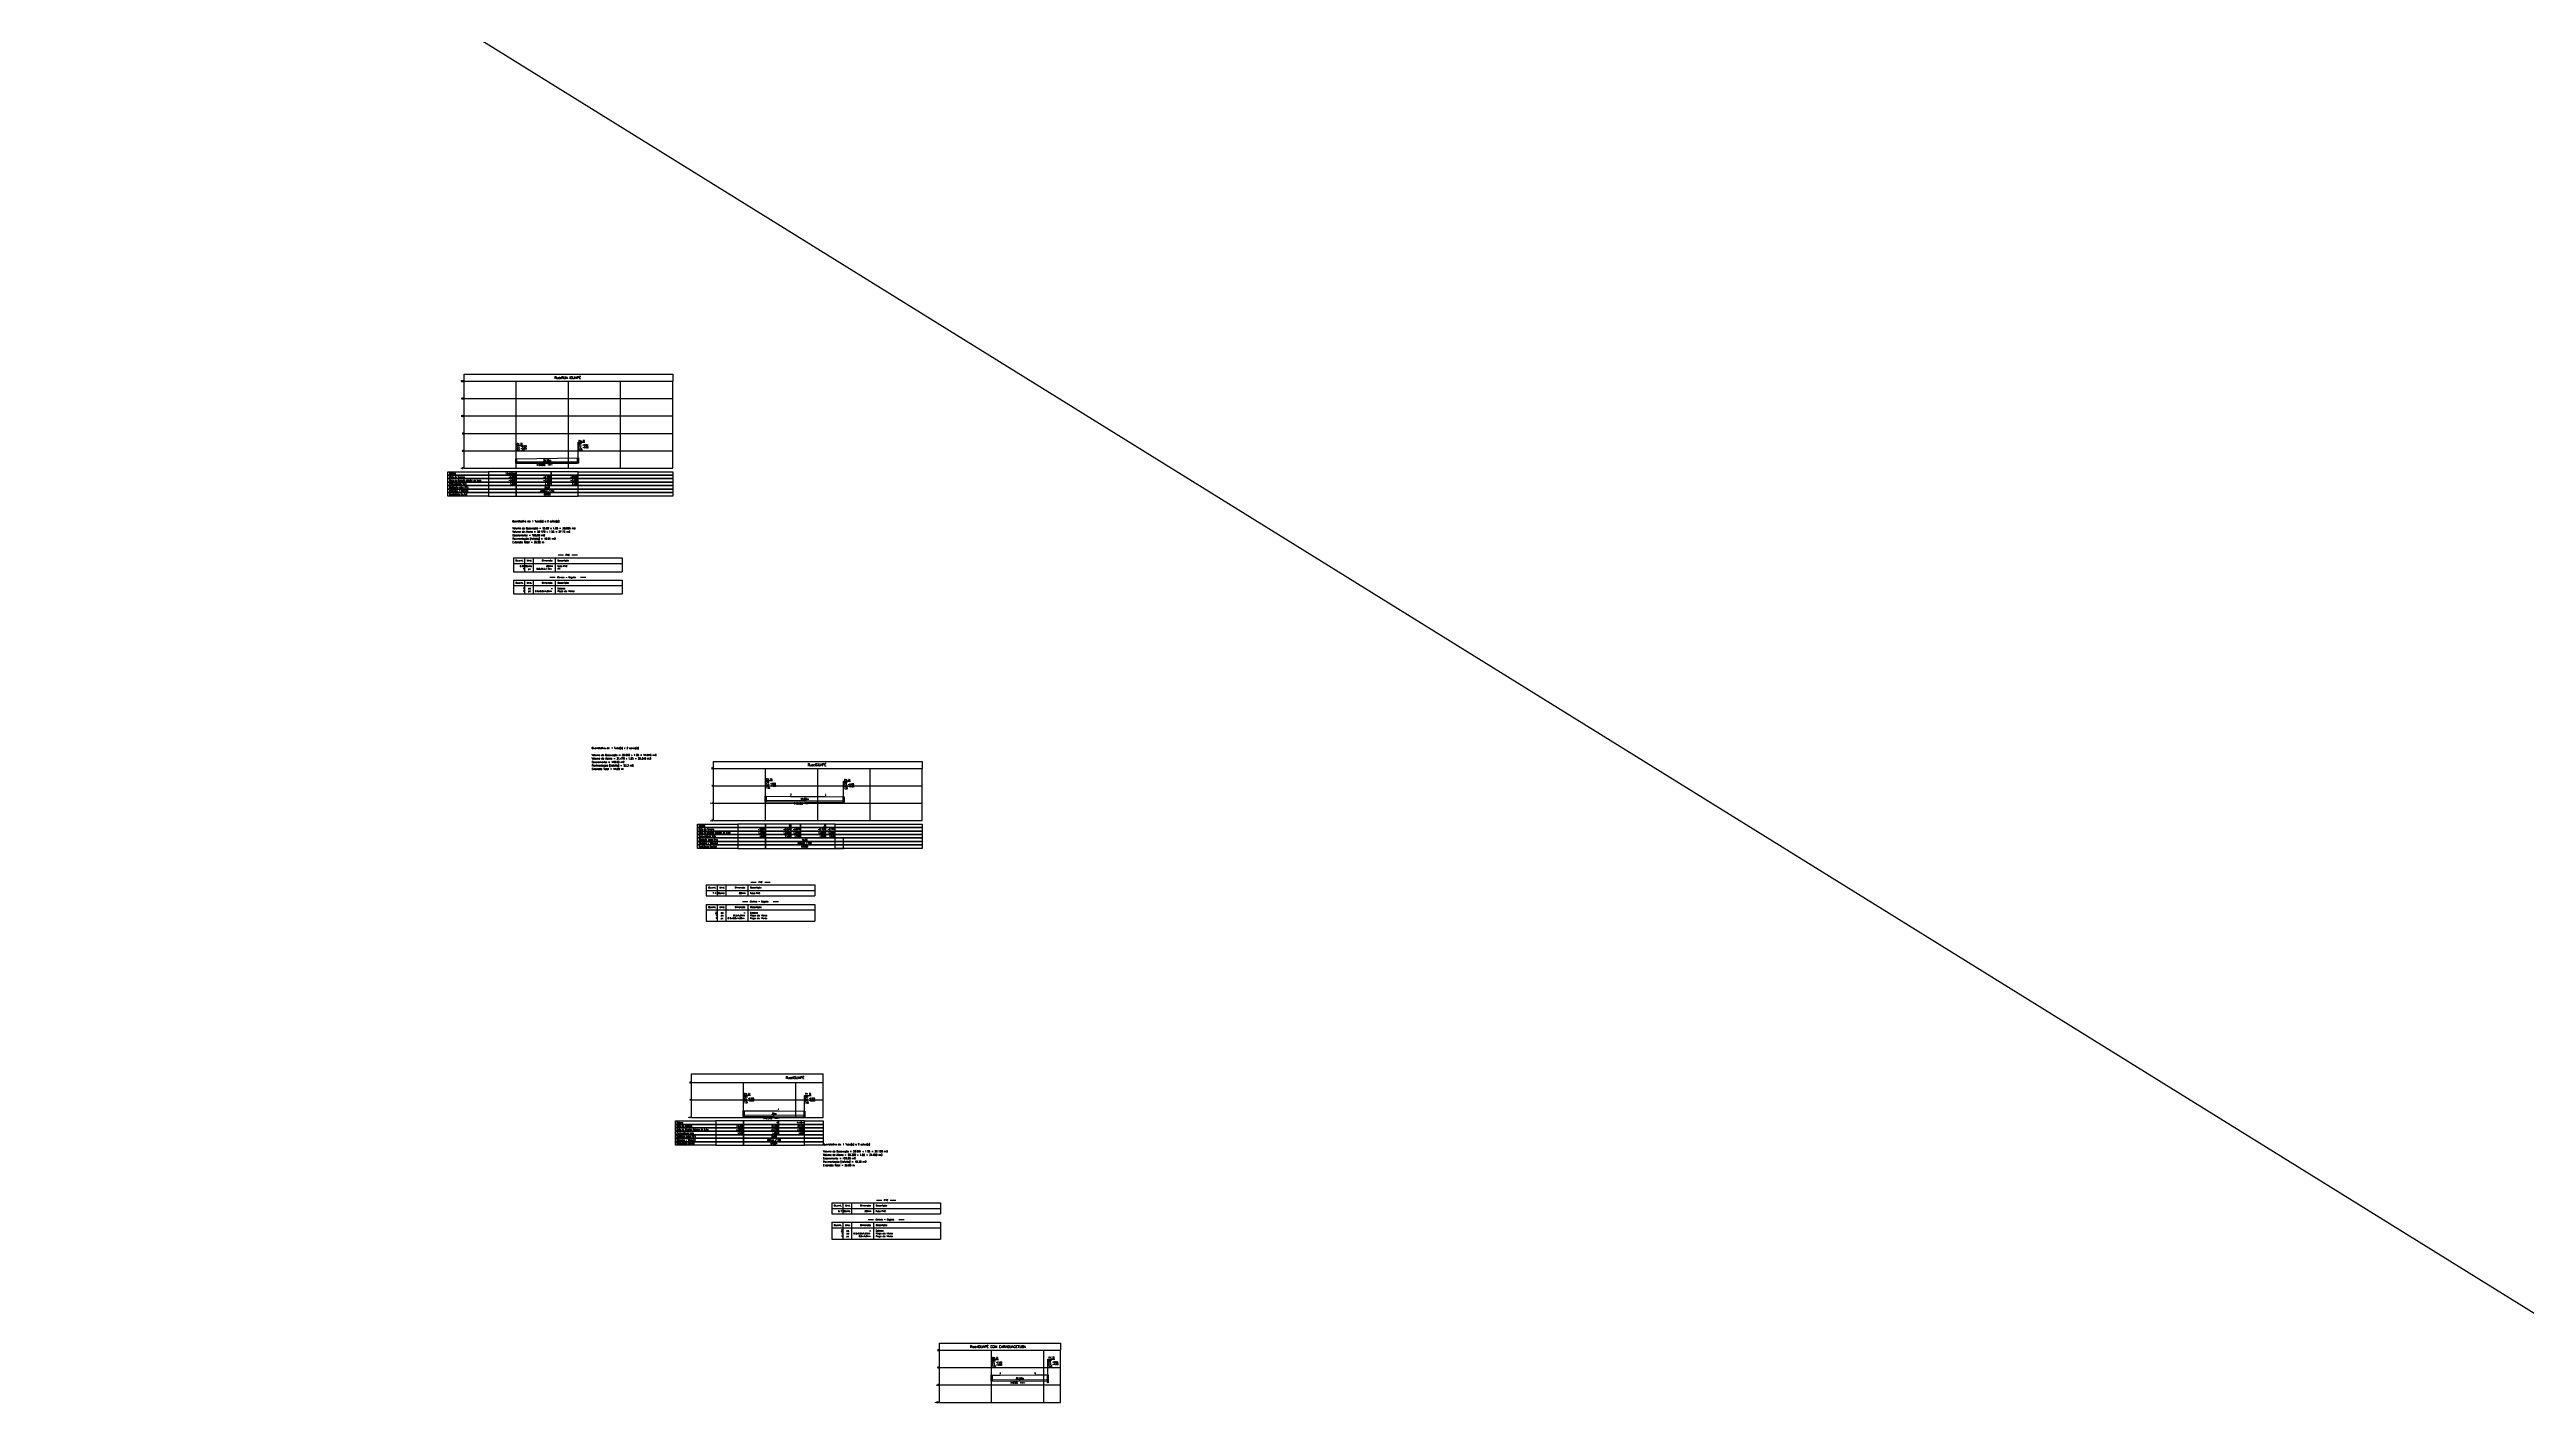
# Model space of a CAD drawing. Extents: x -6997814 to 14282083, y -16 to 289481930.
# Drawn here: x 363287 to 364710, y 7351028 to 7351806 of the extents above; entities that cross this region are included whole.
import ezdxf
from ezdxf.enums import TextEntityAlignment as Align

# ---------------------------------------------------------------- set-up
doc = ezdxf.new("R2010")
doc.units = 0
doc.header["$LTSCALE"] = 6.5
for name, color, linetype in [('Layer1', 250, 'CONTINUOUS'), ('LISTAGEM_LINHA', 7, 'CONTINUOUS'), ('LISTAGEM_TEXTO', 7, 'CONTINUOUS'), ('PS_IND_COMPRIMENTO', 7, 'CONTINUOUS'), ('PS_IND_DIAMETRO', 7, 'CONTINUOUS'), ('PS_IND_FLUXO', 3, 'CONTINUOUS'), ('PS_IND_INCLINACAO', 7, 'CONTINUOUS'), ('PS_PERFIL_CAIXAS', 7, 'CONTINUOUS'), ('PS_PERFIL_COTA_LIN', 7, 'CONTINUOUS'), ('PS_PERFIL_COTA_TXT', 5, 'CONTINUOUS'), ('PS_PERFIL_GRADE', 8, 'CONTINUOUS'), ('PS_PERFIL_TERRENO', 3, 'CONTINUOUS'), ('PS_PERFIL_TITULOS', 5, 'CONTINUOUS'), ('PS_PERFIL_TUBO', 7, 'CONTINUOUS'), ('PS_PONTOS_IDENTIFICACAO_LIN', 7, 'CONTINUOUS'), ('PS_PONTOS_IDENTIFICACAO_TXT', 7, 'CONTINUOUS')]:
    doc.layers.add(name, color=color, linetype=linetype)
doc.styles.add('ROMANS', font='romans.shx')
doc.styles.get("Standard").update_dxf_attribs({"font": 'simplex.shx'})

# ---------------------------------------------------------------- blocks, each defined once
blk = doc.blocks.new('*U537')
at = {"layer": 'PS_PERFIL_GRADE', "linetype": 'Continuous', "lineweight": -2}
for p, q in [((0, 0), (0, 50)), ((0, 50), (120, 50)), ((30, 0), (30, 50)), ((60, 0), (60, 50)), ((90, 0), (90, 50)), ((120, 0), (120, 50)), ((0, 40), (120, 40)), ((0, 30), (120, 30)), ((0, 20), (120, 20)), ((0, 10), (120, 10)), ((0, 0), (120, 0))]:
    blk.add_line(p, q, dxfattribs=at)
blk.add_lwpolyline([(0, 50), (0, 54), (120, 54), (120, 50)], dxfattribs=at)
at = {"layer": 'PS_PERFIL_GRADE', "lineweight": -2}
for s, p in [('20', (-0.4, 50)), ('15', (-0.4, 40)), ('10', (-0.4, 30)), ('5', (-0.4, 20)), ('-5', (-0.4, 0)), ('0', (-0.4, 10))]:
    blk.add_text(s, height=0.8, dxfattribs=at).set_placement(p, align=Align.MIDDLE_RIGHT)

msp = doc.modelspace()

# ---------------------------------------------------------------- linework, layer by layer
at = {"layer": 'LISTAGEM_LINHA', "lineweight": -2}
for p, q in [((363553.78641, 7351513.88088), (363553.7864, 7351505.8809)), ((363553.78641, 7351513.88088), (363616.18641, 7351513.88088)), ((363560.18641, 7351513.88088), (363560.1864, 7351505.8809)), ((363564.98641, 7351513.88088), (363564.9864, 7351505.8809)), ((363577.78641, 7351513.88088), (363577.7864, 7351505.8809)), ((363579.38641, 7351515.48088), (363582.58641, 7351515.48088)), ((363587.38641, 7351515.48088), (363590.58641, 7351515.48088)), ((363616.18641, 7351513.88088), (363616.1864, 7351505.8809)), ((363553.78641, 7351501.08088), (363553.7864, 7351493.0809)), ((363553.78641, 7351510.68088), (363616.18641, 7351510.68088)), ((363553.78641, 7351505.88088), (363616.18641, 7351505.88088)), ((363553.78641, 7351501.08088), (363616.18641, 7351501.08088)), ((363560.18641, 7351501.08088), (363560.1864, 7351493.0809)), ((363564.98641, 7351501.08088), (363564.9864, 7351493.0809)), ((363574.58641, 7351502.68088), (363577.78641, 7351502.68088)), ((363577.78641, 7351501.08088), (363577.7864, 7351493.0809)), ((363592.18641, 7351502.68088), (363595.38641, 7351502.68088)), ((363616.18641, 7351501.08088), (363616.1864, 7351493.0809)), ((363553.78641, 7351497.88088), (363616.18641, 7351497.88088)), ((363553.78641, 7351493.08088), (363616.18641, 7351493.08088)), ((363575.38641, 7351496.28088), (363576.18641, 7351496.28088)), ((363690.08782, 7351327.63425), (363693.28782, 7351327.63425)), ((363698.08782, 7351327.63425), (363701.28782, 7351327.63425)), ((363664.48782, 7351326.03425), (363664.4878, 7351319.6343)), ((363664.48782, 7351314.83425), (363664.4878, 7351305.2343)), ((363664.48782, 7351326.03425), (363726.88782, 7351326.03425)), ((363664.48782, 7351322.83425), (363726.88782, 7351322.83425)), ((363664.48782, 7351319.63425), (363726.88782, 7351319.63425)), ((363664.48782, 7351314.83425), (363726.88782, 7351314.83425)), ((363670.88782, 7351326.03425), (363670.8878, 7351319.6343)), ((363670.88782, 7351314.83425), (363670.8878, 7351305.2343)), ((363675.68782, 7351326.03425), (363675.6878, 7351319.6343)), ((363675.68782, 7351314.83425), (363675.6878, 7351305.2343)), ((363685.28782, 7351316.43425), (363688.48782, 7351316.43425)), ((363688.48782, 7351326.03425), (363688.4878, 7351319.6343)), ((363688.48782, 7351314.83425), (363688.4878, 7351305.2343)), ((363702.88782, 7351316.43425), (363706.08782, 7351316.43425)), ((363726.88782, 7351326.03425), (363726.8878, 7351319.6343)), ((363726.88782, 7351314.83425), (363726.8878, 7351305.2343)), ((363664.48782, 7351311.63425), (363726.88782, 7351311.63425)), ((363664.48782, 7351305.23425), (363726.88782, 7351305.23425)), ((363686.08782, 7351310.03425), (363686.88782, 7351310.03425)), ((363736.68524, 7351143.40971), (363736.6852, 7351137.0097)), ((363736.68524, 7351143.40971), (363799.08524, 7351143.40971)), ((363743.08524, 7351143.40971), (363743.0852, 7351137.0097)), ((363747.88524, 7351143.40971), (363747.8852, 7351137.0097)), ((363760.68524, 7351143.40971), (363760.6852, 7351137.0097)), ((363762.28524, 7351145.00971), (363765.48524, 7351145.00971)), ((363770.28524, 7351145.00971), (363773.48524, 7351145.00971)), ((363799.08524, 7351143.40971), (363799.0852, 7351137.0097)), ((363736.68524, 7351132.20971), (363736.6852, 7351122.6097)), ((363736.68524, 7351140.20971), (363799.08524, 7351140.20971)), ((363736.68524, 7351137.00971), (363799.08524, 7351137.00971)), ((363736.68524, 7351132.20971), (363799.08524, 7351132.20971)), ((363736.68524, 7351129.00971), (363799.08524, 7351129.00971)), ((363743.08524, 7351132.20971), (363743.0852, 7351122.6097)), ((363747.88524, 7351132.20971), (363747.8852, 7351122.6097)), ((363757.48524, 7351133.80971), (363760.68524, 7351133.80971)), ((363760.68524, 7351132.20971), (363760.6852, 7351122.6097)), ((363775.08524, 7351133.80971), (363778.28524, 7351133.80971)), ((363799.08524, 7351132.20971), (363799.0852, 7351122.6097)), ((363736.68524, 7351122.60971), (363799.08524, 7351122.60971)), ((363758.28524, 7351127.40971), (363759.08524, 7351127.40971))]:
    msp.add_line(p, q, dxfattribs=at)
at = {"layer": 'LISTAGEM_TEXTO', "lineweight": -2}
msp.add_line((362766.33604, 7352287.95669), (6192331.67663, 3738255.91478), dxfattribs=at)
at = {"layer": 'PS_IND_FLUXO', "lineweight": -2}
for points in [[(363572.69968, 7351568.55384, 0.4, 0, 0), (363573.49968, 7351568.55259, 0, 0, 0)], [(363720.65572, 7351374.01796, 0.4, 0, 0), (363721.45571, 7351374.01327, 0, 0, 0)], [(363703.07044, 7351193.30723, 0.4, 0, 0), (363703.87042, 7351193.30166, 0, 0, 0)], [(363844.22533, 7351041.35663, 0.4, 0, 0), (363845.02529, 7351041.34848, 0, 0, 0)]]:
    msp.add_lwpolyline(points, format="xyseb", dxfattribs=at)
at = {"layer": 'PS_PERFIL_CAIXAS', "linetype": 'Continuous', "lineweight": -2}
for points in [[(363555.09088, 7351570.68061), (363555.59088, 7351570.68061), (363555.59088, 7351568.28061), (363555.09088, 7351568.28061)], [(363590.60847, 7351571.32401), (363591.10847, 7351571.32401), (363591.10847, 7351568.22581), (363590.60847, 7351568.22581)], [(363698.38822, 7351376.94382), (363698.88822, 7351376.94382), (363698.88822, 7351373.84562), (363698.38822, 7351373.84562)], [(363743.22321, 7351376.61522), (363743.72321, 7351376.61522), (363743.72321, 7351373.58562), (363743.22321, 7351373.58562)], [(363685.72265, 7351196.15404), (363686.22265, 7351196.15404), (363686.22265, 7351193.12444), (363685.72265, 7351193.12444)], [(363720.7182, 7351196.14524), (363721.2182, 7351196.14524), (363721.2182, 7351192.88444), (363720.7182, 7351192.88444)], [(363828.21029, 7351044.47535), (363828.71029, 7351044.47535), (363828.71029, 7351041.21455), (363828.21029, 7351041.21455)], [(363860.54032, 7351044.70355), (363861.04032, 7351044.70355), (363861.04032, 7351040.10255), (363860.54032, 7351040.10255)]]:
    msp.add_lwpolyline(points, close=True, dxfattribs=at)
at = {"layer": 'PS_PERFIL_COTA_LIN', "linetype": 'Continuous', "lineweight": -2}
for points in [[(363539.34088, 7351563.32581), (363539.34088, 7351561.32581), (363516.14088, 7351561.32581), (363516.14088, 7351563.32581)], [(363539.34088, 7351561.32581), (363539.34088, 7351559.32581), (363516.14088, 7351559.32581), (363516.14088, 7351561.32581)], [(363539.34088, 7351559.32581), (363539.34088, 7351557.32581), (363516.14088, 7351557.32581), (363516.14088, 7351559.32581)], [(363539.34088, 7351557.32581), (363539.34088, 7351555.32581), (363516.14088, 7351555.32581), (363516.14088, 7351557.32581)], [(363539.34088, 7351555.32581), (363539.34088, 7351553.32581), (363516.14088, 7351553.32581), (363516.14088, 7351555.32581)], [(363539.34088, 7351563.32581), (363539.34088, 7351561.32581), (363555.34088, 7351561.32581), (363555.34088, 7351563.32581)], [(363539.34088, 7351561.32581), (363539.34088, 7351559.32581), (363555.34088, 7351559.32581), (363555.34088, 7351561.32581)], [(363539.34088, 7351559.32581), (363539.34088, 7351557.32581), (363555.34088, 7351557.32581), (363555.34088, 7351559.32581)], [(363539.34088, 7351557.32581), (363539.34088, 7351555.32581), (363555.34088, 7351555.32581), (363555.34088, 7351557.32581)], [(363539.34088, 7351555.32581), (363539.34088, 7351553.32581), (363555.34088, 7351553.32581), (363555.34088, 7351555.32581)], [(363555.34088, 7351563.32581), (363555.34088, 7351561.32581), (363575.34088, 7351561.32581), (363575.34088, 7351563.32581)], [(363555.34088, 7351561.32581), (363555.34088, 7351559.32581), (363575.34088, 7351559.32581), (363575.34088, 7351561.32581)], [(363555.34088, 7351559.32581), (363555.34088, 7351557.32581), (363575.34088, 7351557.32581), (363575.34088, 7351559.32581)], [(363555.34088, 7351557.32581), (363555.34088, 7351555.32581), (363575.34088, 7351555.32581), (363575.34088, 7351557.32581)], [(363555.34088, 7351555.32581), (363555.34088, 7351553.32581), (363590.85847, 7351553.32581), (363590.85847, 7351555.32581)], [(363575.34088, 7351563.32581), (363575.34088, 7351561.32581), (363590.85847, 7351561.32581), (363590.85847, 7351563.32581)], [(363575.34088, 7351561.32581), (363575.34088, 7351559.32581), (363590.85847, 7351559.32581), (363590.85847, 7351561.32581)], [(363575.34088, 7351559.32581), (363575.34088, 7351557.32581), (363590.85847, 7351557.32581), (363590.85847, 7351559.32581)], [(363575.34088, 7351557.32581), (363575.34088, 7351555.32581), (363590.85847, 7351555.32581), (363590.85847, 7351557.32581)], [(363645.34088, 7351563.32581), (363645.34088, 7351561.32581), (363590.85847, 7351561.32581), (363590.85847, 7351563.32581)], [(363645.34088, 7351561.32581), (363645.34088, 7351559.32581), (363590.85847, 7351559.32581), (363590.85847, 7351561.32581)], [(363645.34088, 7351559.32581), (363645.34088, 7351557.32581), (363590.85847, 7351557.32581), (363590.85847, 7351559.32581)], [(363645.34088, 7351557.32581), (363645.34088, 7351555.32581), (363590.85847, 7351555.32581), (363590.85847, 7351557.32581)], [(363645.34088, 7351555.32581), (363645.34088, 7351553.32581), (363590.85847, 7351553.32581), (363590.85847, 7351555.32581)], [(363539.34088, 7351553.32581), (363539.34088, 7351551.32581), (363516.14088, 7351551.32581), (363516.14088, 7351553.32581)], [(363539.34088, 7351551.32581), (363539.34088, 7351549.32581), (363516.14088, 7351549.32581), (363516.14088, 7351551.32581)], [(363539.34088, 7351553.32581), (363539.34088, 7351551.32581), (363555.34088, 7351551.32581), (363555.34088, 7351553.32581)], [(363539.34088, 7351551.32581), (363539.34088, 7351549.32581), (363555.34088, 7351549.32581), (363555.34088, 7351551.32581)], [(363555.34088, 7351553.32581), (363555.34088, 7351551.32581), (363590.85847, 7351551.32581), (363590.85847, 7351553.32581)], [(363555.34088, 7351551.32581), (363555.34088, 7351549.32581), (363590.85847, 7351549.32581), (363590.85847, 7351551.32581)], [(363645.34088, 7351553.32581), (363645.34088, 7351551.32581), (363590.85847, 7351551.32581), (363590.85847, 7351553.32581)], [(363645.34088, 7351551.32581), (363645.34088, 7351549.32581), (363590.85847, 7351549.32581), (363590.85847, 7351551.32581)], [(363682.63822, 7351360.94562), (363682.63822, 7351358.94562), (363659.43822, 7351358.94562), (363659.43822, 7351360.94562)], [(363682.63822, 7351358.94562), (363682.63822, 7351356.94562), (363659.43822, 7351356.94562), (363659.43822, 7351358.94562)], [(363682.63822, 7351356.94562), (363682.63822, 7351354.94562), (363659.43822, 7351354.94562), (363659.43822, 7351356.94562)], [(363682.63822, 7351360.94562), (363682.63822, 7351358.94562), (363698.63822, 7351358.94562), (363698.63822, 7351360.94562)], [(363682.63822, 7351358.94562), (363682.63822, 7351356.94562), (363698.63822, 7351356.94562), (363698.63822, 7351358.94562)], [(363682.63822, 7351356.94562), (363682.63822, 7351354.94562), (363698.63822, 7351354.94562), (363698.63822, 7351356.94562)], [(363698.63822, 7351360.94562), (363698.63822, 7351358.94562), (363713.11822, 7351358.94562), (363713.11822, 7351360.94562)], [(363698.63822, 7351358.94562), (363698.63822, 7351356.94562), (363713.11822, 7351356.94562), (363713.11822, 7351358.94562)], [(363698.63822, 7351356.94562), (363698.63822, 7351354.94562), (363713.11822, 7351354.94562), (363713.11822, 7351356.94562)], [(363713.11822, 7351360.94562), (363713.11822, 7351358.94562), (363718.63822, 7351358.94562), (363718.63822, 7351360.94562)], [(363713.11822, 7351358.94562), (363713.11822, 7351356.94562), (363718.63822, 7351356.94562), (363718.63822, 7351358.94562)], [(363713.11822, 7351356.94562), (363713.11822, 7351354.94562), (363718.63822, 7351354.94562), (363718.63822, 7351356.94562)], [(363718.63822, 7351360.94562), (363718.63822, 7351358.94562), (363733.11822, 7351358.94562), (363733.11822, 7351360.94562)], [(363718.63822, 7351358.94562), (363718.63822, 7351356.94562), (363733.11822, 7351356.94562), (363733.11822, 7351358.94562)], [(363718.63822, 7351356.94562), (363718.63822, 7351354.94562), (363733.11822, 7351354.94562), (363733.11822, 7351356.94562)], [(363733.11822, 7351360.94562), (363733.11822, 7351358.94562), (363738.63822, 7351358.94562), (363738.63822, 7351360.94562)], [(363733.11822, 7351358.94562), (363733.11822, 7351356.94562), (363738.63822, 7351356.94562), (363738.63822, 7351358.94562)], [(363733.11822, 7351356.94562), (363733.11822, 7351354.94562), (363738.63822, 7351354.94562), (363738.63822, 7351356.94562)], [(363788.63822, 7351360.94562), (363788.63822, 7351358.94562), (363738.63822, 7351358.94562), (363738.63822, 7351360.94562)], [(363788.63822, 7351358.94562), (363788.63822, 7351356.94562), (363738.63822, 7351356.94562), (363738.63822, 7351358.94562)], [(363788.63822, 7351356.94562), (363788.63822, 7351354.94562), (363738.63822, 7351354.94562), (363738.63822, 7351356.94562)], [(363682.63822, 7351354.94562), (363682.63822, 7351352.94562), (363659.43822, 7351352.94562), (363659.43822, 7351354.94562)], [(363682.63822, 7351352.94562), (363682.63822, 7351350.94562), (363659.43822, 7351350.94562), (363659.43822, 7351352.94562)], [(363682.63822, 7351350.94562), (363682.63822, 7351348.94562), (363659.43822, 7351348.94562), (363659.43822, 7351350.94562)], [(363682.63822, 7351348.94562), (363682.63822, 7351346.94562), (363659.43822, 7351346.94562), (363659.43822, 7351348.94562)], [(363682.63822, 7351354.94562), (363682.63822, 7351352.94562), (363698.63822, 7351352.94562), (363698.63822, 7351354.94562)], [(363682.63822, 7351352.94562), (363682.63822, 7351350.94562), (363698.63822, 7351350.94562), (363698.63822, 7351352.94562)], [(363682.63822, 7351350.94562), (363682.63822, 7351348.94562), (363698.63822, 7351348.94562), (363698.63822, 7351350.94562)], [(363682.63822, 7351348.94562), (363682.63822, 7351346.94562), (363698.63822, 7351346.94562), (363698.63822, 7351348.94562)], [(363698.63822, 7351354.94562), (363698.63822, 7351352.94562), (363713.11822, 7351352.94562), (363713.11822, 7351354.94562)], [(363698.63822, 7351352.94562), (363698.63822, 7351350.94562), (363743.47321, 7351350.94562), (363743.47321, 7351352.94562)], [(363698.63822, 7351350.94562), (363698.63822, 7351348.94562), (363743.47321, 7351348.94562), (363743.47321, 7351350.94562)], [(363698.63822, 7351348.94562), (363698.63822, 7351346.94562), (363743.47321, 7351346.94562), (363743.47321, 7351348.94562)], [(363713.11822, 7351354.94562), (363713.11822, 7351352.94562), (363718.63822, 7351352.94562), (363718.63822, 7351354.94562)], [(363718.63822, 7351354.94562), (363718.63822, 7351352.94562), (363733.11822, 7351352.94562), (363733.11822, 7351354.94562)], [(363733.11822, 7351354.94562), (363733.11822, 7351352.94562), (363738.63822, 7351352.94562), (363738.63822, 7351354.94562)], [(363788.63822, 7351354.94562), (363788.63822, 7351352.94562), (363738.63822, 7351352.94562), (363738.63822, 7351354.94562)], [(363788.63822, 7351352.94562), (363788.63822, 7351350.94562), (363738.63822, 7351350.94562), (363738.63822, 7351352.94562)], [(363788.63822, 7351350.94562), (363788.63822, 7351348.94562), (363738.63822, 7351348.94562), (363738.63822, 7351350.94562)], [(363788.63822, 7351348.94562), (363788.63822, 7351346.94562), (363738.63822, 7351346.94562), (363738.63822, 7351348.94562)], [(363669.97265, 7351190.48444), (363669.97265, 7351188.48444), (363646.77265, 7351188.48444), (363646.77265, 7351190.48444)], [(363669.97265, 7351188.48444), (363669.97265, 7351186.48444), (363646.77265, 7351186.48444), (363646.77265, 7351188.48444)], [(363669.97265, 7351186.48444), (363669.97265, 7351184.48444), (363646.77265, 7351184.48444), (363646.77265, 7351186.48444)], [(363669.97265, 7351190.48444), (363669.97265, 7351188.48444), (363685.97265, 7351188.48444), (363685.97265, 7351190.48444)], [(363669.97265, 7351188.48444), (363669.97265, 7351186.48444), (363685.97265, 7351186.48444), (363685.97265, 7351188.48444)], [(363669.97265, 7351186.48444), (363669.97265, 7351184.48444), (363685.97265, 7351184.48444), (363685.97265, 7351186.48444)], [(363685.97265, 7351190.48444), (363685.97265, 7351188.48444), (363705.97265, 7351188.48444), (363705.97265, 7351190.48444)], [(363685.97265, 7351188.48444), (363685.97265, 7351186.48444), (363705.97265, 7351186.48444), (363705.97265, 7351188.48444)], [(363685.97265, 7351186.48444), (363685.97265, 7351184.48444), (363705.97265, 7351184.48444), (363705.97265, 7351186.48444)], [(363705.97265, 7351190.48444), (363705.97265, 7351188.48444), (363720.9682, 7351188.48444), (363720.9682, 7351190.48444)], [(363705.97265, 7351188.48444), (363705.97265, 7351186.48444), (363720.9682, 7351186.48444), (363720.9682, 7351188.48444)], [(363705.97265, 7351186.48444), (363705.97265, 7351184.48444), (363720.9682, 7351184.48444), (363720.9682, 7351186.48444)], [(363731.625, 7351190.48444), (363731.625, 7351188.48444), (363720.9682, 7351188.48444), (363720.9682, 7351190.48444)], [(363731.625, 7351188.48444), (363731.625, 7351186.48444), (363720.9682, 7351186.48444), (363720.9682, 7351188.48444)], [(363731.625, 7351186.48444), (363731.625, 7351184.48444), (363720.9682, 7351184.48444), (363720.9682, 7351186.48444)], [(363669.97265, 7351184.48444), (363669.97265, 7351182.48444), (363646.77265, 7351182.48444), (363646.77265, 7351184.48444)], [(363669.97265, 7351182.48444), (363669.97265, 7351180.48444), (363646.77265, 7351180.48444), (363646.77265, 7351182.48444)], [(363669.97265, 7351180.48444), (363669.97265, 7351178.48444), (363646.77265, 7351178.48444), (363646.77265, 7351180.48444)], [(363669.97265, 7351178.48444), (363669.97265, 7351176.48444), (363646.77265, 7351176.48444), (363646.77265, 7351178.48444)], [(363669.97265, 7351184.48444), (363669.97265, 7351182.48444), (363685.97265, 7351182.48444), (363685.97265, 7351184.48444)], [(363669.97265, 7351182.48444), (363669.97265, 7351180.48444), (363685.97265, 7351180.48444), (363685.97265, 7351182.48444)], [(363669.97265, 7351180.48444), (363669.97265, 7351178.48444), (363685.97265, 7351178.48444), (363685.97265, 7351180.48444)], [(363669.97265, 7351178.48444), (363669.97265, 7351176.48444), (363685.97265, 7351176.48444), (363685.97265, 7351178.48444)], [(363685.97265, 7351184.48444), (363685.97265, 7351182.48444), (363705.97265, 7351182.48444), (363705.97265, 7351184.48444)], [(363685.97265, 7351182.48444), (363685.97265, 7351180.48444), (363720.9682, 7351180.48444), (363720.9682, 7351182.48444)], [(363685.97265, 7351180.48444), (363685.97265, 7351178.48444), (363720.9682, 7351178.48444), (363720.9682, 7351180.48444)], [(363685.97265, 7351178.48444), (363685.97265, 7351176.48444), (363720.9682, 7351176.48444), (363720.9682, 7351178.48444)], [(363705.97265, 7351184.48444), (363705.97265, 7351182.48444), (363720.9682, 7351182.48444), (363720.9682, 7351184.48444)], [(363731.625, 7351184.48444), (363731.625, 7351182.48444), (363720.9682, 7351182.48444), (363720.9682, 7351184.48444)], [(363731.625, 7351182.48444), (363731.625, 7351180.48444), (363720.9682, 7351180.48444), (363720.9682, 7351182.48444)], [(363731.625, 7351180.48444), (363731.625, 7351178.48444), (363720.9682, 7351178.48444), (363720.9682, 7351180.48444)], [(363731.625, 7351178.48444), (363731.625, 7351176.48444), (363720.9682, 7351176.48444), (363720.9682, 7351178.48444)]]:
    msp.add_lwpolyline(points, close=True, dxfattribs=at)
for points in [[(363555.34088, 7351555.32581), (363575.34088, 7351555.32581)], [(363575.34088, 7351555.32581), (363590.85847, 7351555.32581)], [(363555.34088, 7351553.32581), (363575.34088, 7351553.32581)], [(363555.34088, 7351553.32581), (363575.34088, 7351553.32581)], [(363555.34088, 7351551.32581), (363575.34088, 7351551.32581)], [(363555.34088, 7351551.32581), (363575.34088, 7351551.32581)], [(363555.34088, 7351549.32581), (363575.34088, 7351549.32581)], [(363575.34088, 7351553.32581), (363590.85847, 7351553.32581)], [(363575.34088, 7351553.32581), (363590.85847, 7351553.32581)], [(363575.34088, 7351551.32581), (363590.85847, 7351551.32581)], [(363575.34088, 7351551.32581), (363590.85847, 7351551.32581)], [(363575.34088, 7351549.32581), (363590.85847, 7351549.32581)], [(363698.63822, 7351352.94562), (363713.11822, 7351352.94562)], [(363698.63822, 7351350.94562), (363713.11822, 7351350.94562)], [(363698.63822, 7351350.94562), (363713.11822, 7351350.94562)], [(363698.63822, 7351348.94562), (363713.11822, 7351348.94562)], [(363698.63822, 7351348.94562), (363713.11822, 7351348.94562)], [(363698.63822, 7351346.94562), (363713.11822, 7351346.94562)], [(363713.11822, 7351352.94562), (363718.63822, 7351352.94562)], [(363713.11822, 7351350.94562), (363718.63822, 7351350.94562)], [(363713.11822, 7351350.94562), (363718.63822, 7351350.94562)], [(363713.11822, 7351348.94562), (363718.63822, 7351348.94562)], [(363713.11822, 7351348.94562), (363718.63822, 7351348.94562)], [(363713.11822, 7351346.94562), (363718.63822, 7351346.94562)], [(363718.63822, 7351352.94562), (363733.11822, 7351352.94562)], [(363718.63822, 7351350.94562), (363733.11822, 7351350.94562)], [(363718.63822, 7351350.94562), (363733.11822, 7351350.94562)], [(363718.63822, 7351348.94562), (363733.11822, 7351348.94562)], [(363718.63822, 7351348.94562), (363733.11822, 7351348.94562)], [(363718.63822, 7351346.94562), (363733.11822, 7351346.94562)], [(363733.11822, 7351352.94562), (363738.63822, 7351352.94562)], [(363733.11822, 7351350.94562), (363738.63822, 7351350.94562)], [(363733.11822, 7351350.94562), (363738.63822, 7351350.94562)], [(363733.11822, 7351348.94562), (363738.63822, 7351348.94562)], [(363733.11822, 7351348.94562), (363738.63822, 7351348.94562)], [(363733.11822, 7351346.94562), (363738.63822, 7351346.94562)], [(363685.97265, 7351182.48444), (363705.97265, 7351182.48444)], [(363685.97265, 7351180.48444), (363705.97265, 7351180.48444)], [(363685.97265, 7351180.48444), (363705.97265, 7351180.48444)], [(363685.97265, 7351178.48444), (363705.97265, 7351178.48444)], [(363685.97265, 7351178.48444), (363705.97265, 7351178.48444)], [(363685.97265, 7351176.48444), (363705.97265, 7351176.48444)], [(363705.97265, 7351182.48444), (363720.9682, 7351182.48444)], [(363705.97265, 7351180.48444), (363720.9682, 7351180.48444)], [(363705.97265, 7351180.48444), (363720.9682, 7351180.48444)], [(363705.97265, 7351178.48444), (363720.9682, 7351178.48444)], [(363705.97265, 7351178.48444), (363720.9682, 7351178.48444)], [(363705.97265, 7351176.48444), (363720.9682, 7351176.48444)]]:
    msp.add_lwpolyline(points, dxfattribs=at)
at = {"layer": 'PS_PERFIL_GRADE', "linetype": 'Continuous', "lineweight": -2}
for p, q in [((363668.63822, 7351362.94562), (363668.63822, 7351392.94562)), ((363668.63822, 7351392.94562), (363788.63822, 7351392.94562)), ((363668.63822, 7351392.94562), (363788.63822, 7351392.94562)), ((363698.63822, 7351362.94562), (363698.63822, 7351392.94562)), ((363728.63822, 7351362.94562), (363728.63822, 7351392.94562)), ((363758.63822, 7351362.94562), (363758.63822, 7351392.94562)), ((363788.63822, 7351362.94562), (363788.63822, 7351392.94562)), ((363668.63822, 7351382.94562), (363788.63822, 7351382.94562)), ((363668.63822, 7351372.94562), (363788.63822, 7351372.94562)), ((363668.63822, 7351362.94562), (363788.63822, 7351362.94562)), ((363655.97265, 7351192.48444), (363655.97265, 7351217.48444)), ((363731.625, 7351192.48444), (363731.625, 7351217.48444)), ((363655.97265, 7351212.48444), (363731.625, 7351212.48444)), ((363655.97265, 7351212.48444), (363731.625, 7351212.48444)), ((363655.97265, 7351202.48444), (363731.625, 7351202.48444)), ((363685.97265, 7351192.48444), (363685.97265, 7351212.48444)), ((363715.97265, 7351192.48444), (363715.97265, 7351212.48444)), ((363655.97265, 7351192.48444), (363731.625, 7351192.48444)), ((363798.46029, 7351028.81455), (363798.46029, 7351058.81455)), ((363798.46029, 7351058.81455), (363868.1056, 7351058.81455)), ((363798.46029, 7351058.81455), (363868.1056, 7351058.81455)), ((363828.46029, 7351028.81455), (363828.46029, 7351058.81455)), ((363858.46029, 7351028.81455), (363858.46029, 7351058.81455)), ((363868.1056, 7351028.81455), (363868.1056, 7351058.81455)), ((363798.46029, 7351048.81455), (363868.1056, 7351048.81455)), ((363798.46029, 7351038.81455), (363868.1056, 7351038.81455)), ((363798.46029, 7351028.81455), (363868.1056, 7351028.81455))]:
    msp.add_line(p, q, dxfattribs=at)
for points in [[(363668.63822, 7351392.94562), (363668.63822, 7351396.94562), (363788.63822, 7351396.94562), (363788.63822, 7351392.94562)], [(363655.97265, 7351212.48444), (363655.97265, 7351217.48444), (363731.625, 7351217.48444), (363731.625, 7351217.48444)], [(363798.46029, 7351058.81455), (363798.46029, 7351062.81455), (363868.1056, 7351062.81455), (363868.1056, 7351058.81455)]]:
    msp.add_lwpolyline(points, dxfattribs=at)
at = {"layer": 'PS_PERFIL_TERRENO', "linetype": 'Continuous', "lineweight": -2}
for points in [[(363555.34088, 7351570.68061), (363555.34088, 7351570.68061), (363555.34088, 7351570.68061), (363590.85847, 7351571.32401)], [(363698.63822, 7351376.94382), (363713.11822, 7351376.83769), (363713.11822, 7351376.83769), (363733.11822, 7351376.69111), (363733.11822, 7351376.69111), (363743.47321, 7351376.61522), (363743.47321, 7351376.61522), (363743.47321, 7351376.61522)], [(363685.97265, 7351196.15404), (363705.97265, 7351196.14901), (363705.97265, 7351196.14901), (363720.9682, 7351196.14524), (363720.9682, 7351196.14524), (363720.9682, 7351196.14524)], [(363828.46029, 7351044.47535), (363833.46029, 7351044.51065), (363833.46029, 7351044.51065), (363853.46029, 7351044.65181), (363853.46029, 7351044.65181), (363860.79032, 7351044.70355), (363860.79032, 7351044.70355), (363860.79032, 7351044.70355)]]:
    msp.add_lwpolyline(points, dxfattribs=at)
at = {"layer": 'PS_PERFIL_TUBO', "linetype": 'Continuous', "lineweight": -2}
for points in [[(363555.59088, 7351568.28061), (363590.60847, 7351568.22581), (363590.60847, 7351568.82581), (363555.59088, 7351568.88061)], [(363698.88822, 7351373.84562), (363743.22321, 7351373.58562), (363743.22321, 7351374.18562), (363698.88822, 7351374.44562)], [(363686.22265, 7351193.12444), (363720.7182, 7351192.88444), (363720.7182, 7351193.48444), (363686.22265, 7351193.72444)], [(363828.71029, 7351041.21455), (363860.54032, 7351040.89055), (363860.54032, 7351041.49055), (363828.71029, 7351041.81455)]]:
    msp.add_lwpolyline(points, close=True, dxfattribs=at)
at = {"layer": 'PS_PONTOS_IDENTIFICACAO_LIN', "linetype": 'Continuous', "lineweight": -2}
for points in [[(363555.34088, 7351570.68061), (363555.34088, 7351578.48061), (363559.26088, 7351578.48061)], [(363590.85847, 7351571.32401), (363590.85847, 7351580.32401), (363594.77847, 7351580.32401)], [(363698.63822, 7351376.94382), (363698.63822, 7351385.94382), (363702.55822, 7351385.94382)], [(363743.47321, 7351376.61522), (363743.47321, 7351385.61522), (363747.39321, 7351385.61522)], [(363685.97265, 7351196.15404), (363685.97265, 7351205.15404), (363689.89265, 7351205.15404)], [(363720.9682, 7351196.14524), (363720.9682, 7351205.14524), (363724.8882, 7351205.14524)], [(363828.46029, 7351044.47535), (363828.46029, 7351053.47535), (363832.38029, 7351053.47535)], [(363860.79032, 7351044.70355), (363860.79032, 7351053.70355), (363864.71032, 7351053.70355)]]:
    msp.add_lwpolyline(points, dxfattribs=at)

# ---------------------------------------------------------------- block references
at = {"layer": 'PS_PERFIL_GRADE', "lineweight": -2}
msp.add_blockref('*U537', (363525.34088, 7351565.32581), dxfattribs=at)

# ---------------------------------------------------------------- texts
at = {"layer": 'Layer1', "color": 7, "lineweight": -2, "style": 'ROMANS'}
for s, p in [('Volume de Escavação = 25.62 x 1.25 = 32.025 m3', (363553.14124, 7351530.34267)), ('Volume de Aterro = 22.176 x 1.25 = 27.72 m3', (363553.14124, 7351528.34267)), ('Quantitativo de: 1 Tubo(s) e 2 caixa(s)', (363553.14124, 7351534.34267)), ('Escoramento = 102.88 m2', (363553.14124, 7351526.34267)), ('Pavimentação [Asfalto] = 18.64 m2', (363553.14124, 7351524.34267)), ('Extensão Total = 35.52 m', (363553.14124, 7351522.34267))]:
    msp.add_text(s, height=1, dxfattribs=at).set_placement(p)
at = {"layer": 'LISTAGEM_TEXTO', "lineweight": -2, "style": 'ROMANS'}
for s, width, p in [('Quant.', 1.298969, (363554.98641, 7351511.88088)), ('Und.', 1.272727, (363561.38641, 7351511.88088)), ('Dimensão', 1.135135, (363570.18641, 7351511.88088)), ('Descrição', 1.277027, (363578.98641, 7351511.88088)), ('PVC', 1.105263, (363583.78641, 7351515.08088)), ('Quant.', 1.298969, (363554.98641, 7351499.08088)), ('5.8', 1.340426, (363557.38641, 7351508.68088)), ('1', 1.909091, (363558.98641, 7351507.08088)), ('Barra', 1.296296, (363560.58641, 7351508.68088)), ('Und.', 1.272727, (363561.38641, 7351499.08088)), ('pc', 1.235294, (363562.18641, 7351507.08088)), ('0.5x0.5x1.2m', 1.2, (363566.98641, 7351507.08088)), ('Dimensão', 1.135135, (363570.18641, 7351499.08088)), ('300mm', 0.905172, (363572.58641, 7351508.68088)), ('Tubo PVC', 1.112583, (363578.98641, 7351508.68088)), ('Caixas - Esgoto', 1.162362, (363578.98641, 7351502.28088)), ('Descrição', 1.277027, (363578.98641, 7351499.08088)), ('PI', 1.68, (363578.98641, 7351507.08088)), ('1', 1.909091, (363558.98641, 7351495.88088)), ('1', 1.909091, (363558.98641, 7351494.28088)), ('pc', 1.235294, (363562.18641, 7351495.88088)), ('pc', 1.235294, (363562.18641, 7351494.28088)), ('0.5x0.5x1.55m', 1.186957, (363566.18641, 7351494.28088)), ('Poço de Visita', 1.25641, (363578.98641, 7351494.28088)), ('Estaca', 1.26, (363578.98641, 7351495.88088)), ('PVC', 1.105263, (363694.48782, 7351327.23425)), ('Quant.', 1.298969, (363665.68782, 7351324.03425)), ('Quant.', 1.298969, (363665.68782, 7351312.83425)), ('7.4', 1.3125, (363668.08782, 7351320.83425)), ('Barra', 1.296296, (363671.28782, 7351320.83425)), ('Und.', 1.272727, (363672.08782, 7351324.03425)), ('Und.', 1.272727, (363672.08782, 7351312.83425)), ('Dimensão', 1.135135, (363680.88782, 7351324.03425)), ('Dimensão', 1.135135, (363680.88782, 7351312.83425)), ('300mm', 0.905172, (363683.28782, 7351320.83425)), ('Tubo PVC', 1.112583, (363689.68782, 7351320.83425)), ('Caixas - Esgoto', 1.162362, (363689.68782, 7351316.03425)), ('Descrição', 1.277027, (363689.68782, 7351324.03425)), ('Descrição', 1.277027, (363689.68782, 7351312.83425)), ('3', 1.235294, (363669.68782, 7351309.63425)), ('1', 1.909091, (363669.68782, 7351308.03425)), ('1', 1.909091, (363669.68782, 7351306.43425)), ('pc', 1.235294, (363672.88782, 7351309.63425)), ('pc', 1.235294, (363672.88782, 7351308.03425)), ('pc', 1.235294, (363672.88782, 7351306.43425)), ('0.5x0.5x1.55m', 1.186957, (363676.88782, 7351306.43425)), ('0.5x1.51m', 1.159509, (363680.08782, 7351308.03425)), ('Poço de Visita', 1.25641, (363689.68782, 7351308.03425)), ('Poço de Visita', 1.25641, (363689.68782, 7351306.43425)), ('Estaca', 1.26, (363689.68782, 7351309.63425)), ('PVC', 1.105263, (363766.68524, 7351144.60971)), ('Quant.', 1.298969, (363737.88524, 7351141.40971)), ('Quant.', 1.298969, (363737.88524, 7351130.20971)), ('5.7', 1.340426, (363740.28524, 7351138.20971)), ('Barra', 1.296296, (363743.48524, 7351138.20971)), ('Und.', 1.272727, (363744.28524, 7351141.40971)), ('Und.', 1.272727, (363744.28524, 7351130.20971)), ('Dimensão', 1.135135, (363753.08524, 7351141.40971)), ('Dimensão', 1.135135, (363753.08524, 7351130.20971)), ('300mm', 0.905172, (363755.48524, 7351138.20971)), ('Tubo PVC', 1.112583, (363761.88524, 7351138.20971)), ('Caixas - Esgoto', 1.162362, (363761.88524, 7351133.40971)), ('Descrição', 1.277027, (363761.88524, 7351141.40971)), ('Descrição', 1.277027, (363761.88524, 7351130.20971)), ('3', 1.235294, (363741.88524, 7351127.00971)), ('1', 1.909091, (363741.88524, 7351125.40971)), ('1', 1.909091, (363741.88524, 7351123.80971)), ('pc', 1.235294, (363745.08524, 7351127.00971)), ('pc', 1.235294, (363745.08524, 7351125.40971)), ('pc', 1.235294, (363745.08524, 7351123.80971)), ('0.5x0.5x1.63m', 1.186957, (363749.08524, 7351125.40971)), ('0.5x1.51m', 1.159509, (363752.28524, 7351123.80971)), ('Poço de Visita', 1.25641, (363761.88524, 7351125.40971)), ('Poço de Visita', 1.25641, (363761.88524, 7351123.80971)), ('Estaca', 1.26, (363761.88524, 7351127.00971))]:
    msp.add_text(s, height=0.8, dxfattribs=dict(at, width=width)).set_placement(p)
at = {"layer": 'LISTAGEM_TEXTO', "color": 7, "lineweight": -2, "style": 'ROMANS'}
for s, p in [('Volume de Escavação = 35.692 x 1.25 = 44.615 m3', (363598.74854, 7351400.09893)), ('Volume de Aterro = 31.476 x 1.25 = 39.346 m3', (363598.74854, 7351398.09893)), ('Quantitativo de: 1 Tubo(s) e 2 caixa(s)', (363598.74854, 7351404.09893)), ('Escoramento = 149.63 m2', (363598.74854, 7351396.09893)), ('Pavimentação [Asfalto] = 23.3 m2', (363598.74854, 7351394.09893)), ('Extensão Total = 44.83 m', (363598.74854, 7351392.09893)), ('Volume de Escavação = 28.901 x 1.25 = 36.126 m3', (363731.625, 7351172.48444)), ('Volume de Aterro = 25.352 x 1.25 = 31.689 m3', (363731.625, 7351170.48444)), ('Quantitativo de: 1 Tubo(s) e 2 caixa(s)', (363731.625, 7351176.48444)), ('Escoramento = 122.65 m2', (363731.625, 7351168.48444)), ('Pavimentação [Asfalto] = 18.38 m2', (363731.625, 7351166.48444)), ('Extensão Total = 35.00 m', (363731.625, 7351164.48444))]:
    msp.add_text(s, height=1, dxfattribs=at).set_placement(p)
at = {"layer": 'PS_IND_COMPRIMENTO', "lineweight": -2, "width": 0.8}
for s, rotation, p in [('35.52m', 359.91033631, (363573.10171, 7351569.85321)), ('44.83m', 359.66399603, (363721.06334, 7351375.31559)), ('35m', 359.60137565, (363703.47947, 7351194.60441)), ('32.33m', 359.41680249, (363844.63854, 7351042.65249))]:
    msp.add_text(s, height=1, rotation=rotation, dxfattribs=at).set_placement(p, align=Align.MIDDLE_CENTER)
at = {"layer": 'PS_IND_DIAMETRO', "lineweight": -2, "width": 0.8}
for rotation, p in [(359.91033631, (363574.81764, 7351567.25052)), (359.66399603, (363722.76806, 7351372.70555)), (359.60137565, (363705.18134, 7351191.99251)), (359.41680249, (363846.33198, 7351040.03511))]:
    msp.add_text('D=300mm', height=0.4, rotation=rotation, dxfattribs=at).set_placement(p, align=Align.MIDDLE_CENTER)
at = {"layer": 'PS_IND_INCLINACAO', "lineweight": -2, "width": 0.8}
for s, rotation, p in [('i=0.08%', 359.91033631, (363569.57765, 7351567.25872)), ('i=0.29%', 359.66399603, (363717.52815, 7351372.73628)), ('i=0.34%', 359.60137565, (363699.94147, 7351192.02896)), ('i=0.5%', 359.41680249, (363841.49224, 7351040.08438))]:
    msp.add_text(s, height=1, rotation=rotation, dxfattribs=at).set_placement(p, align=Align.MIDDLE_CENTER)
at = {"layer": 'PS_PERFIL_COTA_TXT', "lineweight": -2}
for s, p in [('Cota do Terreno', (363516.94088, 7351560.32581)), ('Cota da Geratriz Inferior do Tubo', (363516.94088, 7351558.32581)), ('Estaca', (363516.94088, 7351562.32581)), ('Profundidade Vala', (363516.94088, 7351556.32581)), ("Distância entre PV's", (363516.94088, 7351554.32581)), ('Diâmetro / Material', (363516.94088, 7351552.32581)), ('Declividade (m/m)', (363516.94088, 7351550.32581)), ('Cota do Terreno', (363660.23822, 7351357.94562)), ('Cota da Geratriz Inferior do Tubo', (363660.23822, 7351355.94562)), ('Estaca', (363660.23822, 7351359.94562)), ('Profundidade Vala', (363660.23822, 7351353.94562)), ("Distância entre PV's", (363660.23822, 7351351.94562)), ('Diâmetro / Material', (363660.23822, 7351349.94562)), ('Declividade (m/m)', (363660.23822, 7351347.94562)), ('Cota do Terreno', (363647.57265, 7351187.48444)), ('Cota da Geratriz Inferior do Tubo', (363647.57265, 7351185.48444)), ('Estaca', (363647.57265, 7351189.48444)), ('Profundidade Vala', (363647.57265, 7351183.48444)), ("Distância entre PV's", (363647.57265, 7351181.48444)), ('Diâmetro / Material', (363647.57265, 7351179.48444)), ('Declividade (m/m)', (363647.57265, 7351177.48444))]:
    msp.add_text(s, height=0.8, dxfattribs=at).set_placement(p, align=Align.MIDDLE_LEFT)
for s, p in [('11+6.21m', (363554.94088, 7351562.32581)), ('-2.323', (363554.94088, 7351560.32581)), ('-3.523', (363554.94088, 7351558.32581)), ('1.200', (363554.94088, 7351556.32581)), ('-2.141', (363574.94088, 7351560.32581)), ('-3.538', (363574.94088, 7351558.32581)), ('1.397', (363574.94088, 7351556.32581)), ('-2.001', (363590.45847, 7351560.32581)), ('-3.550', (363590.45847, 7351558.32581)), ('1.549', (363590.45847, 7351556.32581)), ('-2.001', (363698.23822, 7351357.94562)), ('-3.550', (363698.23822, 7351355.94562)), ('-2.054', (363712.71822, 7351357.94562)), ('-3.592', (363712.71822, 7351355.94562)), ('2', (363712.71822, 7351359.94562)), ('-2.127', (363732.71822, 7351357.94562)), ('-3.650', (363732.71822, 7351355.94562)), ('3', (363732.71822, 7351359.94562)), ('1.549', (363698.23822, 7351353.94562)), ('1.538', (363712.71822, 7351353.94562)), ('1.534', (363718.23822, 7351353.94562)), ('1.523', (363732.71822, 7351353.94562)), ('1.519', (363738.23822, 7351353.94562)), ('-2.165', (363685.57265, 7351187.48444)), ('-3.680', (363685.57265, 7351185.48444)), ('-2.168', (363705.57265, 7351187.48444)), ('-3.749', (363705.57265, 7351185.48444)), ('4', (363705.57265, 7351189.48444)), ('4+15m', (363720.5682, 7351189.48444)), ('-2.170', (363720.5682, 7351187.48444)), ('-3.800', (363720.5682, 7351185.48444)), ('1.515', (363685.57265, 7351183.48444)), ('1.581', (363705.57265, 7351183.48444)), ('1.630', (363720.5682, 7351183.48444))]:
    msp.add_text(s, height=0.8, dxfattribs=at).set_placement(p, align=Align.MIDDLE_RIGHT)
for s, p in [('300mm / PVC', (363573.09968, 7351552.32581)), ('0.0008', (363573.09968, 7351550.32581)), ('35.52', (363573.09968, 7351554.32581)), ('300mm / PVC', (363721.05571, 7351349.94562)), ('0.0029', (363721.05571, 7351347.94562)), ('44.83', (363721.05571, 7351351.94562)), ('300mm / PVC', (363703.47043, 7351179.48444)), ('0.0034', (363703.47043, 7351177.48444)), ('35.00', (363703.47043, 7351181.48444))]:
    msp.add_text(s, height=0.8, dxfattribs=at).set_placement(p, align=Align.MIDDLE_CENTER)
at = {"layer": 'PS_PERFIL_COTA_TXT', "lineweight": -2, "width": 0.985714}
for s, p in [('-2.074', (363718.23822, 7351357.94562)), ('-3.608', (363718.23822, 7351355.94562)), ('-2.147', (363738.23822, 7351357.94562)), ('-3.667', (363738.23822, 7351355.94562))]:
    msp.add_text(s, height=0.8, dxfattribs=at).set_placement(p, align=Align.MIDDLE_RIGHT)
at = {"layer": 'PS_PERFIL_GRADE', "lineweight": -2}
for s, p in [('6', (363668.23822, 7351392.94562)), ('-4', (363668.23822, 7351372.94562)), ('1', (363668.23822, 7351382.94562)), ('-9', (363668.23822, 7351362.94562)), ('6', (363655.57265, 7351212.48444)), ('1', (363655.57265, 7351202.48444)), ('-4', (363655.57265, 7351192.48444)), ('5', (363798.06029, 7351058.81455)), ('0', (363798.06029, 7351048.81455)), ('-10', (363798.06029, 7351028.81455)), ('-5', (363798.06029, 7351038.81455))]:
    msp.add_text(s, height=0.8, dxfattribs=at).set_placement(p, align=Align.MIDDLE_RIGHT)
at = {"layer": 'PS_PERFIL_TITULOS', "lineweight": -2}
for s, p in [('Rua:RUA IGUAPÉ ', (363585.34088, 7351617.32581)), ('Rua:IGUAPÉ ', (363728.63822, 7351394.94562)), ('Rua:IGUAPÉ ', (363715.97265, 7351215.26072)), ('Rua:IGUAPÉ COM CARAGUACETUBA ', (363832.5852, 7351060.81455))]:
    msp.add_text(s, height=1.4, dxfattribs=at).set_placement(p, align=Align.MIDDLE_CENTER)
at = {"layer": 'PS_PONTOS_IDENTIFICACAO_TXT', "lineweight": -2, "width": 0.7}
for s, p in [('C.T. -2.323', (363555.74088, 7351577.48061)), ('C.F. -3.523', (363555.74088, 7351576.28061)), ('P.I. 39', (363555.74088, 7351578.88061)), ('P.F. 1.20', (363555.74088, 7351575.08061)), ('C.T. -2.001', (363591.25847, 7351578.12401)), ('C.F. -3.550', (363591.25847, 7351576.92401)), ('P.V. 33', (363591.25847, 7351580.72401)), ('EST. ', (363591.25847, 7351579.32401)), ('1.55', (363591.25847, 7351575.72401)), ('C.T. -2.001', (363699.03822, 7351383.74382)), ('P.V. 33', (363699.03822, 7351386.34382)), ('EST. ', (363699.03822, 7351384.94382)), ('P.V. 34', (363743.87321, 7351386.01522)), ('EST. ', (363743.87321, 7351384.61522)), ('C.F. -3.550', (363699.03822, 7351382.54382)), ('1.55', (363699.03822, 7351381.34382)), ('C.T. -2.165', (363743.87321, 7351383.41522)), ('C.F. -3.680', (363743.87321, 7351382.21522)), ('1.51', (363743.87321, 7351381.01522)), ('C.T. -2.165', (363686.37265, 7351202.95404)), ('C.F. -3.680', (363686.37265, 7351201.75404)), ('P.V. 34', (363686.37265, 7351205.55404)), ('EST. ', (363686.37265, 7351204.15404)), ('1.51', (363686.37265, 7351200.55404)), ('C.T. -2.170', (363721.3682, 7351202.94524)), ('C.F. -3.800', (363721.3682, 7351201.74524)), ('P.V. 35', (363721.3682, 7351205.54524)), ('EST. ', (363721.3682, 7351204.14524)), ('1.63', (363721.3682, 7351200.54524)), ('C.T. -2.170', (363828.86029, 7351051.27535)), ('C.F. -3.800', (363828.86029, 7351050.07535)), ('P.V. 35', (363828.86029, 7351053.87535)), ('EST. ', (363828.86029, 7351052.47535)), ('1.63', (363828.86029, 7351048.87535)), ('C.T. -2.056', (363861.19032, 7351051.50355)), ('C.F. -4.356', (363861.19032, 7351050.30355)), ('2.30', (363861.19032, 7351049.10355)), ('P.V. 36', (363861.19032, 7351054.10355)), ('EST. ', (363861.19032, 7351052.70355))]:
    msp.add_text(s, height=0.8, dxfattribs=at).set_placement(p)
for s, p in [('2', (363713.11822, 7351377.43769)), ('3', (363733.11822, 7351377.29111)), ('4', (363705.97265, 7351196.74901)), ('5', (363833.46029, 7351045.11065)), ('6', (363853.46029, 7351045.25181))]:
    msp.add_text(s, height=0.8, dxfattribs=at).set_placement(p, align=Align.CENTER)

doc.saveas('drawing.dxf')
